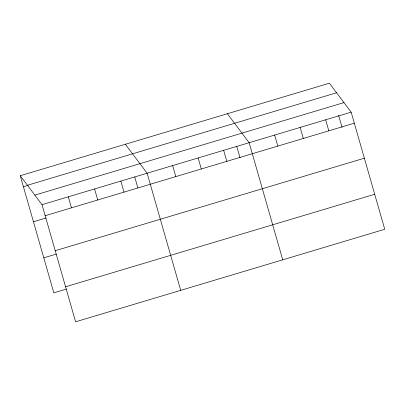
<?xml version="1.0" encoding="UTF-8"?>
<svg xmlns="http://www.w3.org/2000/svg" width="405" height="405" viewBox="0 0 405 405"><rect width="100%" height="100%" fill="white"/><g stroke="black" fill="none" stroke-linecap="round" stroke-linejoin="round"><path stroke-width="0.61" d="M20.25 175.719L329.397 83.202L351.165 112.165L384.75 229.281L75.603 321.798L42.019 204.682L20.25 175.719L53.835 292.835L66.374 289.084M27.434 185.277L336.58 92.76M23.409 186.745L28.188 185.313M34.835 195.124L343.982 102.607M42.019 204.682L351.165 112.165M45.183 215.708L354.329 123.186M33.453 221.753L45.993 218.001M55.222 250.715L364.368 158.198M43.796 257.828L56.335 254.072M65.564 286.791L374.711 194.268M227.377 113.729L249.151 142.692L282.731 259.813M125.358 144.261L147.131 173.224L180.711 290.344M338.615 115.354L342.078 127.428M325.66 119.794L328.825 130.82M300.156 127.428L303.32 138.454M274.651 135.062L277.815 146.089M236.773 146.488L240.059 157.955M223.646 150.326L226.805 161.352M198.141 157.96L201.3 168.986M172.636 165.594L175.795 176.615M134.754 177.02L137.867 187.885M120.852 181.091L124.016 192.112M94.578 188.953L97.737 199.979M68.298 196.815L71.457 207.841"/></g></svg>
